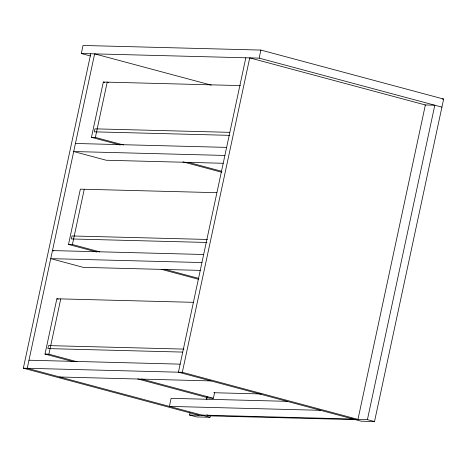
<?xml version="1.0" encoding="UTF-8"?>
<svg xmlns="http://www.w3.org/2000/svg" width="467" height="467" viewBox="0 0 467 467"><rect width="100%" height="100%" fill="white"/><g stroke="black" fill="none" stroke-linecap="round" stroke-linejoin="round"><path stroke-width="0.7" d="M90.446 55.976L81.305 53.524L83.033 45.462L260.895 50.068L443.65 99.062L374.516 421.538L361.178 421.193L178.423 372.199L245.829 57.78M198.995 415.274L23.35 368.183L90.756 53.769M73.121 361.616L45.001 354.079L56.851 298.798L193.268 302.324M96.622 251.976L68.509 244.434L80.359 189.153L216.776 192.684M120.288 145.05L91.468 137.327L103.324 82.046L240.464 85.595M45.001 354.079L48.895 354.179L60.745 298.898M68.509 244.434L72.397 244.533L84.253 189.252M91.468 137.327L95.361 137.426L107.212 82.145L108.502 82.49M182.317 372.298L249.722 57.885L425.367 104.976L357.961 419.389L182.317 372.298L23.35 368.183M81.305 53.524L259.167 58.13L260.895 50.068M210.454 415.14L209.992 417.282L196.654 416.932L189.549 415.029L190.005 412.892M206.251 399.688L206.863 396.839M206.671 399.816L207.278 396.979M137.783 378.953L209.479 398.176L213.372 398.275L214.587 392.607M354.068 419.29L367.412 419.635L434.812 105.221L424.988 104.964M442.191 99.022L443.65 99.062M229.746 132.336L94.964 128.845L94.322 131.84L229.834 135.348M75.438 143.474L226.618 147.385M224.89 155.447L73.71 151.536L106.196 160.245L223.22 163.275M207.476 239.46L72 235.958L71.363 238.952L206.869 242.461M203.659 254.492L52.473 250.581L53.857 250.948M201.931 262.553L50.745 258.642L83.237 267.352L200.255 270.381M184.01 349.106L48.498 345.598L47.856 348.592L182.638 352.083M28.972 360.22L180.151 364.137M59.729 376.992L210.915 380.909M213.793 392.724L261.146 393.95M287.403 401.34L171.109 398.328L169.381 406.389L320.566 410.306M201.872 415.105L353.052 419.016M189.549 415.029L202.888 415.373M356.671 419.687L210.734 415.91L206.858 414.871M259.167 58.13L441.922 107.124M211.277 85.134L94.643 53.868L27.244 368.282L209.992 417.282M103.324 82.046L104.725 82.42M95.361 137.426L123.475 144.963M188.143 162.3L221.883 171.348M182.848 161.827L221.504 172.189M72.397 244.533L99.81 251.882M164.477 269.22L198.919 278.455M161.29 269.307L198.545 279.295M56.851 298.798L58.258 299.172M367.412 419.635L374.516 421.538M48.895 354.179L77.008 361.715M141.676 379.052L213.372 398.275"/></g></svg>
